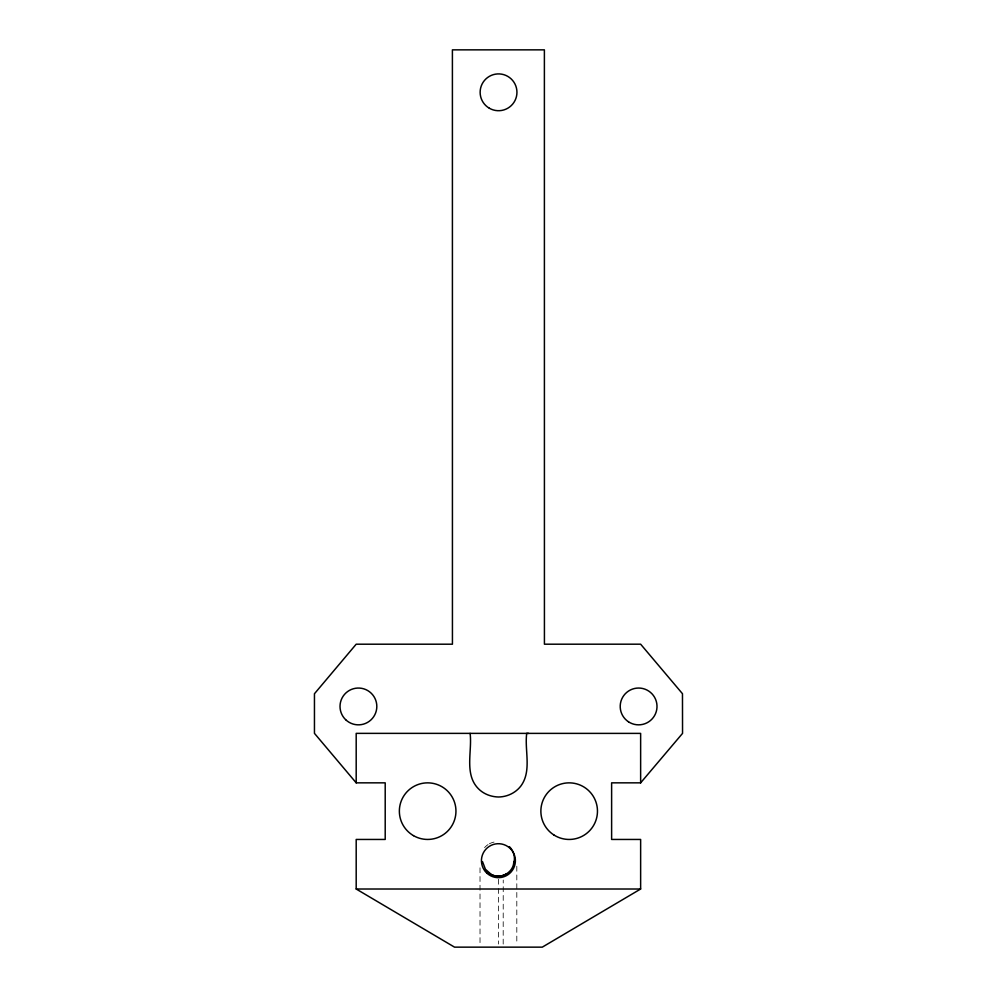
<?xml version="1.0" encoding="UTF-8"?>
<svg xmlns="http://www.w3.org/2000/svg" width="997" height="997" viewBox="0 0 997 997"><rect width="100%" height="100%" fill="white"/><g stroke="black" fill="none" stroke-linecap="round" stroke-linejoin="round"><path stroke-width="0.75" stroke-dasharray="4.99 3.74" d="M503.186 944.097L503.236 880.039M516.807 866.243L516.807 944.034M498.413 879.242L498.413 886.956M498.413 888.501L498.413 944.059M480.018 867.801L480.018 944.034M484.579 847.649A16.986 16.986 0 0 1 488.056 844.584M489.377 843.786A16.986 16.986 0 0 1 496.793 841.755"/><path stroke-width="1.5" d="M470.11 733.381C472.366 751.215 464.004 774.195 478.398 788.714C483.657 794.048 490.985 796.802 498.413 797.002C507.112 796.915 515.623 792.927 520.908 785.96C531.962 770.893 524.434 750.429 526.715 733.381L528.535 733.381M485.041 870.294A16.986 16.986 0 0 0 491.421 874.593C500.818 879.666 513.791 872.363 513.816 861.57L514.34 861.57M640.635 782.844L682.546 733.381L682.471 693.713L640.635 644.187L544.424 644.199L544.387 49.85L452.401 49.85L452.439 644.199L356.191 644.199L314.454 693.738L314.454 733.356L356.191 782.844L385.203 782.844L385.203 839.449L356.191 839.449L356.191 889.012L454.545 947.15L542.281 947.15L640.635 889.012L640.635 839.449L611.622 839.449L611.622 782.844L640.635 782.844L640.635 733.393L356.191 733.368L356.191 782.844M503.236 875.453L506.962 873.696M503.261 875.453L503.298 875.453A15.566 15.566 0 0 1 491.421 874.593L485.402 869.222L482.486 861.582M356.191 889.012L640.635 889.012M509.43 846.665A16.986 16.986 0 0 1 513.654 863.838M413.493 835.648A28.302 28.302 0 0 0 455.953 811.172A28.302 28.302 0 0 0 413.518 786.633A28.302 28.302 0 0 0 413.493 835.648M553.908 834.988A28.302 28.302 0 0 0 597.44 812.443A28.302 28.302 0 0 0 556.152 786.022A28.302 28.302 0 0 0 553.908 834.988M345.66 719.697A18.395 18.395 0 0 0 376.28 710.861A18.395 18.395 0 0 0 353.324 688.765A18.395 18.395 0 0 0 345.66 719.697M628.484 721.803A18.395 18.395 0 0 0 656.973 707.546A18.395 18.395 0 0 0 630.378 689.986A18.395 18.395 0 0 0 628.484 721.803M489.34 108.237A18.395 18.395 0 0 0 516.945 92.31A18.395 18.395 0 0 0 489.34 76.37A18.395 18.395 0 0 0 489.34 108.237M487.109 873.36A16.986 16.986 0 0 0 515.038 864.125A16.986 16.986 0 0 0 493.079 844.559A16.986 16.986 0 0 0 487.109 873.36"/></g></svg>
